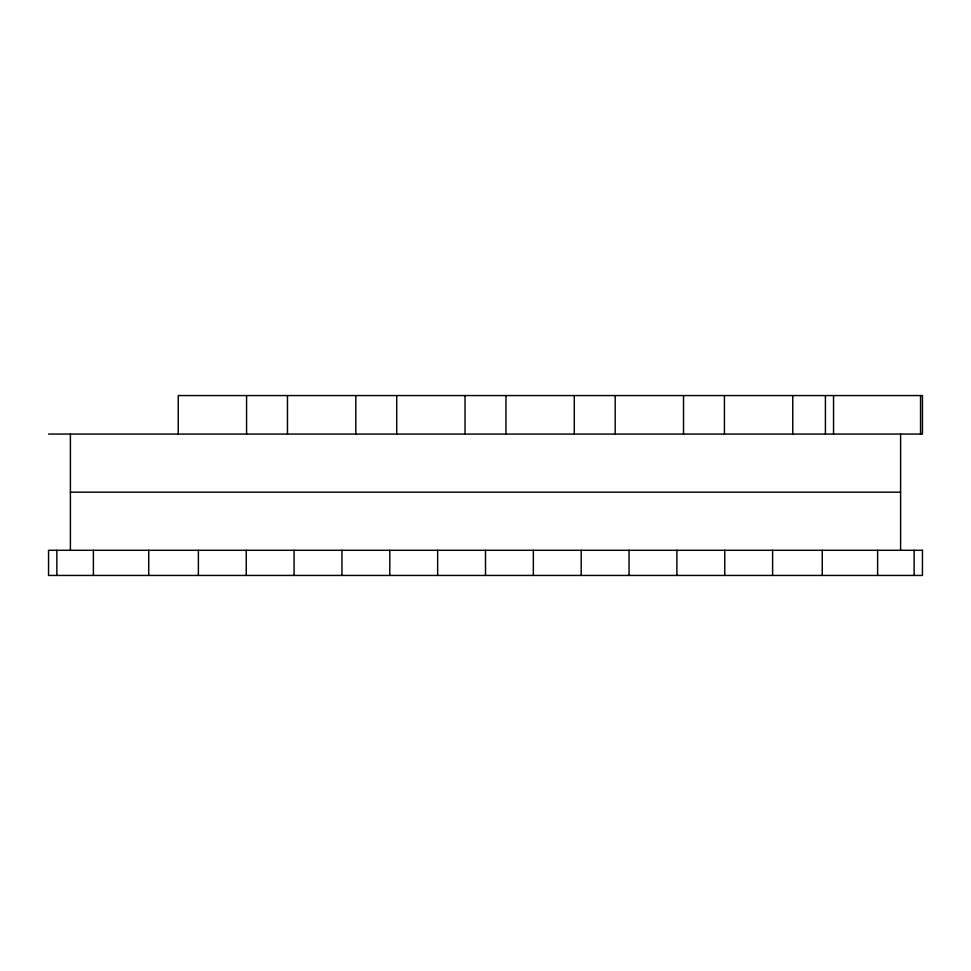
<?xml version="1.0" encoding="UTF-8"?>
<svg xmlns="http://www.w3.org/2000/svg" width="971" height="971" viewBox="0 0 971 971"><rect width="100%" height="100%" fill="white"/><g stroke="black" fill="none" stroke-linecap="round" stroke-linejoin="round"><path stroke-width="1.46" d="M48.55 434.061L922.45 434.061L922.45 395.561L178.239 395.561L178.239 434.061M70.398 492.176L900.603 492.176M920.544 395.561L920.544 434.061M914.136 550.29L914.136 575.439M900.603 434.061L900.603 550.29M877.614 550.29L877.614 575.439M833.543 395.561L833.543 434.061M825.411 395.561L825.411 434.061M822.267 550.29L822.267 575.439M792.761 395.561L792.761 434.061M772.613 550.29L772.613 575.439M724.754 550.29L724.754 575.439M724.427 395.561L724.427 434.061M683.523 395.561L683.523 434.061M676.908 550.29L676.908 575.439M629.05 550.29L629.05 575.439M615.189 395.561L615.189 434.061M581.204 550.29L581.204 575.439M574.286 395.561L574.286 434.061M533.346 550.29L533.346 575.439M505.952 395.561L505.952 434.061M485.5 550.29L485.5 575.439M465.048 395.561L465.048 434.061M437.654 550.29L437.654 575.439M396.714 395.561L396.714 434.061M389.796 550.29L389.796 575.439M355.811 395.561L355.811 434.061M341.95 550.29L341.95 575.439M294.092 550.29L294.092 575.439M287.477 395.561L287.477 434.061M246.573 395.561L246.573 434.061M246.246 550.29L246.246 575.439M198.387 550.29L198.387 575.439M148.733 550.29L148.733 575.439M93.386 550.29L93.386 575.439M70.398 434.061L70.398 550.29M56.864 550.29L56.864 575.439M922.45 550.29L48.55 550.29L48.55 575.439L922.45 575.439L922.45 550.29"/></g></svg>
